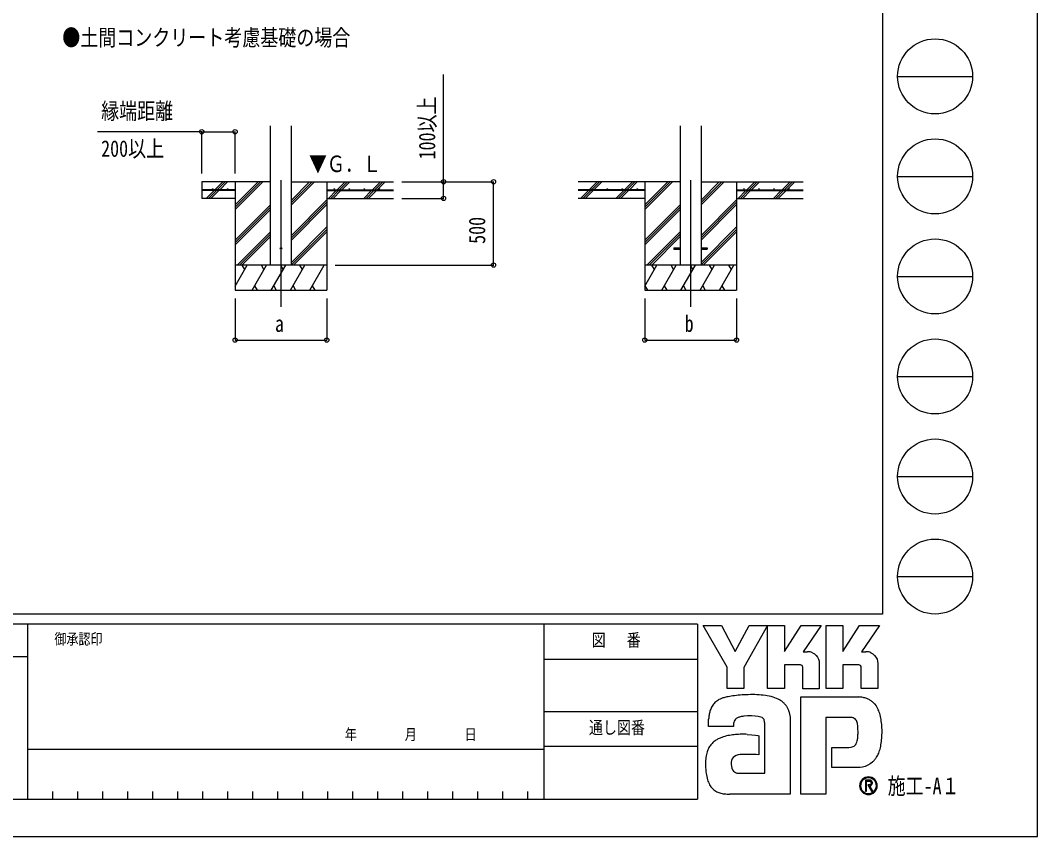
# Model space of a CAD drawing. Units: millimetres, scale not verified. Extents: x -12615 to 12615, y -8910 to 8910.
# Drawn here: x 6513 to 12615, y -8910 to -4014 of the extents above; entities that cross this region are included whole.
import ezdxf
from ezdxf.enums import TextEntityAlignment as Align

# ---------------------------------------------------------------- set-up
doc = ezdxf.new("R2010")
doc.units = ezdxf.units.MM
doc.header["$LTSCALE"] = 40
for name, color, linetype in [('0-2_USER1', 3, 'Continuous'), ('0-3_YKK_12', 2, 'Continuous'), ('0-4_YKK_13', 4, 'Continuous'), ('0-5_YKK_A1', 4, 'Continuous'), ('0-6_YKK_D', 6, 'Continuous'), ('0-7_YKK_ZWAK', 7, 'Continuous')]:
    doc.layers.add(name, color=color, linetype=linetype)
doc.styles.add('ＭＳ ゴシック', font='')
doc.styles.get('ＭＳ ゴシック').set_extended_font_data('MS Gothic')

msp = doc.modelspace()

# ---------------------------------------------------------------- linework, layer by layer
at = {"layer": '0-3_YKK_12'}
for p, q in [((8076.24, -4972.97), (8076.24, -5732.18)), ((10533.63, -4972.97), (10533.63, -5732.18))]:
    msp.add_line(p, q, dxfattribs=at)
at = {"layer": '0-4_YKK_13'}
for p, q in [((10433.63, -5377.68), (10433.63, -5386.68)), ((10433.63, -5377.68), (10471.13, -5377.68)), ((10433.63, -5386.68), (10471.13, -5386.68)), ((10596.13, -5377.68), (10633.63, -5377.68)), ((10596.13, -5386.68), (10633.63, -5386.68)), ((10633.63, -5377.68), (10633.63, -5386.68))]:
    msp.add_line(p, q, dxfattribs=at)
msp.add_circle((8076.24, -5382.18), 5, dxfattribs=at)
at = {"layer": '0-5_YKK_A1'}
for p, q in [((8013.74, -5482.18), (8013.74, -4646.83)), ((8138.74, -5482.18), (8138.74, -4646.83)), ((10471.13, -4645.83), (10471.13, -5482.18)), ((10596.13, -4645.83), (10596.13, -5482.18)), ((7680.2, -5029.68), (7727.7, -4982.18)), ((7694.34, -5029.68), (7741.84, -4982.18)), ((7708.49, -5029.68), (7755.99, -4982.18)), ((7801.24, -4982.18), (7801.24, -5632.18)), ((7801.24, -5149.06), (7968.12, -4982.18)), ((7801.24, -5134.92), (7953.98, -4982.18)), ((7801.24, -5120.78), (7939.83, -4982.18)), ((8138.74, -5119.93), (8276.49, -4982.18)), ((8138.74, -5105.79), (8262.34, -4982.18)), ((8138.74, -5091.65), (8248.2, -4982.18)), ((8138.74, -4982.18), (8751.24, -4982.18)), ((8351.24, -4982.18), (8351.24, -5632.18)), ((8412.83, -5029.68), (8460.33, -4982.18)), ((8426.98, -5029.68), (8474.48, -4982.18)), ((8441.12, -5029.68), (8488.62, -4982.18)), ((8624.97, -5029.68), (8672.47, -4982.18)), ((8639.11, -5029.68), (8686.61, -4982.18)), ((8653.25, -5029.68), (8700.75, -4982.18)), ((10471.13, -4982.18), (9858.63, -4982.18)), ((9925.46, -5029.68), (9972.96, -4982.18)), ((9944.46, -5024.83), (9987.1, -4982.18)), ((9953.74, -5029.68), (10001.24, -4982.18)), ((10137.59, -5029.68), (10185.09, -4982.18)), ((10151.73, -5029.68), (10199.23, -4982.18)), ((10165.87, -5029.68), (10213.38, -4982.18)), ((10258.63, -4982.18), (10258.63, -5632.18)), ((10258.63, -5149.06), (10425.51, -4982.18)), ((10258.63, -5134.92), (10411.37, -4982.18)), ((10258.63, -5120.78), (10397.22, -4982.18)), ((10596.13, -5119.93), (10733.88, -4982.18)), ((10596.13, -5105.79), (10719.73, -4982.18)), ((10596.13, -5091.65), (10705.59, -4982.18)), ((10596.13, -4982.18), (11208.63, -4982.18)), ((10808.63, -4982.18), (10808.63, -5632.18)), ((10870.22, -5029.68), (10917.72, -4982.18)), ((10884.36, -5029.68), (10931.87, -4982.18)), ((10898.51, -5029.68), (10946.01, -4982.18)), ((11082.36, -5029.68), (11129.86, -4982.18)), ((11096.5, -5029.68), (11144, -4982.18)), ((11110.64, -5029.68), (11158.14, -4982.18)), ((7801.24, -5029.68), (7601.24, -5029.68)), ((7801.24, -5034.68), (7601.24, -5034.68)), ((7629.1, -5080.78), (7675.2, -5034.68)), ((7641.84, -5082.18), (7689.34, -5034.68)), ((7655.99, -5082.18), (7703.49, -5034.68)), ((7801.24, -5029.68), (7801.24, -5034.68)), ((8351.24, -5029.68), (8751.24, -5029.68)), ((8351.24, -5029.68), (8351.24, -5034.68)), ((8351.24, -5034.68), (8751.24, -5034.68)), ((8360.33, -5082.18), (8407.83, -5034.68)), ((8374.48, -5082.18), (8421.98, -5034.68)), ((8388.62, -5082.18), (8436.12, -5034.68)), ((8572.47, -5082.18), (8619.97, -5034.68)), ((8586.61, -5082.18), (8634.11, -5034.68)), ((8600.75, -5082.18), (8648.25, -5034.68)), ((10258.63, -5029.68), (9858.63, -5029.68)), ((10258.63, -5034.68), (9858.63, -5034.68)), ((9872.96, -5082.18), (9920.46, -5034.68)), ((9887.1, -5082.18), (9934.6, -5034.68)), ((9901.24, -5082.18), (9948.74, -5034.68)), ((9939.6, -5029.68), (9941.27, -5028.02)), ((10086.49, -5080.78), (10132.59, -5034.68)), ((10099.23, -5082.18), (10146.73, -5034.68)), ((10113.37, -5082.18), (10160.87, -5034.68)), ((10258.63, -5029.68), (10258.63, -5034.68)), ((10808.63, -5029.68), (11208.63, -5029.68)), ((10808.63, -5029.68), (10808.63, -5034.68)), ((10808.63, -5034.68), (11208.63, -5034.68)), ((10817.72, -5082.18), (10865.22, -5034.68)), ((10831.86, -5082.18), (10879.36, -5034.68)), ((10846.01, -5082.18), (10893.51, -5034.68)), ((11029.85, -5082.18), (11077.36, -5034.68)), ((11044, -5082.18), (11091.5, -5034.68)), ((11058.14, -5082.18), (11105.64, -5034.68)), ((7801.24, -5082.18), (7601.24, -5082.18)), ((7801.24, -5332.91), (8013.74, -5120.41)), ((8138.74, -5303.78), (8351.24, -5091.28)), ((8138.74, -5317.92), (8351.24, -5105.42)), ((8138.74, -5332.06), (8351.24, -5119.56)), ((8351.24, -5082.18), (8751.24, -5082.18)), ((10258.63, -5082.18), (9858.63, -5082.18)), ((10258.63, -5332.91), (10471.13, -5120.41)), ((10596.13, -5303.78), (10808.63, -5091.28)), ((10596.13, -5317.92), (10808.63, -5105.42)), ((10596.13, -5332.06), (10808.63, -5119.56)), ((10808.63, -5082.18), (11208.63, -5082.18)), ((7801.24, -5347.05), (8013.74, -5134.55)), ((7801.24, -5361.19), (8013.74, -5148.7)), ((10258.63, -5347.05), (10471.13, -5134.55)), ((10258.63, -5361.19), (10471.13, -5148.7)), ((7814.09, -5482.18), (8013.74, -5282.54)), ((7828.24, -5482.18), (8013.74, -5296.68)), ((8138.74, -5465.91), (8351.24, -5253.41)), ((8138.74, -5480.05), (8351.24, -5267.55)), ((8150.75, -5482.18), (8351.24, -5281.69)), ((10271.48, -5482.18), (10471.13, -5282.54)), ((10285.63, -5482.18), (10471.13, -5296.68)), ((10596.13, -5465.91), (10808.63, -5253.41)), ((10596.13, -5480.05), (10808.63, -5267.55)), ((10608.13, -5482.18), (10808.63, -5281.69)), ((7842.38, -5482.18), (8013.74, -5310.83)), ((10299.77, -5482.18), (10471.13, -5310.83)), ((8351.24, -5482.18), (7801.24, -5482.18)), ((7801.24, -5607.63), (7873.67, -5482.18)), ((7858.66, -5508.17), (7843.66, -5482.18)), ((7902.53, -5632.18), (7989.14, -5482.18)), ((7974.14, -5508.16), (7959.13, -5482.18)), ((8018, -5632.18), (8104.61, -5482.18)), ((8089.6, -5508.17), (8074.6, -5482.18)), ((8133.47, -5632.18), (8220.08, -5482.18)), ((8205.07, -5508.17), (8190.07, -5482.18)), ((8248.94, -5632.18), (8335.55, -5482.18)), ((8305.55, -5482.18), (8305.54, -5482.18)), ((10808.63, -5482.18), (10258.63, -5482.18)), ((10258.63, -5607.63), (10331.05, -5482.18)), ((10316.05, -5508.17), (10301.05, -5482.18)), ((10359.92, -5632.18), (10446.52, -5482.18)), ((10431.52, -5508.16), (10416.52, -5482.18)), ((10475.39, -5632.18), (10561.99, -5482.18)), ((10546.99, -5508.17), (10531.99, -5482.18)), ((10590.86, -5632.18), (10677.46, -5482.18)), ((10662.46, -5508.17), (10647.46, -5482.18)), ((10706.33, -5632.18), (10792.93, -5482.18)), ((10777.93, -5508.16), (10762.93, -5482.18)), ((7917.53, -5606.2), (7932.53, -5632.18)), ((8033, -5606.2), (8048, -5632.18)), ((8148.47, -5606.2), (8163.47, -5632.18)), ((8263.94, -5606.2), (8278.94, -5632.18)), ((10259.45, -5606.2), (10274.45, -5632.18)), ((10374.92, -5606.2), (10389.92, -5632.18)), ((10490.39, -5606.2), (10505.39, -5632.18)), ((10605.86, -5606.2), (10620.86, -5632.18)), ((10721.33, -5606.2), (10736.33, -5632.18)), ((7801.24, -5632.18), (8351.24, -5632.18)), ((10258.63, -5632.18), (10808.63, -5632.18))]:
    msp.add_line(p, q, dxfattribs=at)
msp.add_lwpolyline([(8013.74, -4982.18), (7601.24, -4982.18), (7601.24, -5082.18)], dxfattribs=at)
for centre in [(7666.24, -5027.18), (7756.24, -5027.18), (8396.24, -5027.18), (8486.24, -5027.18), (8576.24, -5027.18), (8666.24, -5027.18), (9943.63, -5027.18), (10033.63, -5027.18), (10123.63, -5027.18), (10213.63, -5027.18), (10853.63, -5027.18), (10943.63, -5027.18), (11033.63, -5027.18), (11123.63, -5027.18)]:
    msp.add_circle(centre, 2.5, dxfattribs=at)
at = {"layer": '0-6_YKK_D'}
for p, q in [((7601.24, -4682.18), (6975.11, -4682.18)), ((7601.24, -4932.18), (7601.24, -4681.18)), ((7601.24, -4682.18), (7801.24, -4682.18)), ((7801.24, -4932.18), (7801.24, -4681.18)), ((8801.24, -4982.18), (9352.24, -4982.18)), ((8801.24, -4982.18), (9052.24, -4982.18)), ((9351.24, -5482.18), (9351.24, -4982.18)), ((8801.24, -5082.18), (9052.24, -5082.18)), ((8401.24, -5482.18), (9352.24, -5482.18)), ((7801.24, -5682.18), (7801.24, -5933.18)), ((8351.24, -5682.18), (8351.24, -5933.18)), ((10258.63, -5682.18), (10258.63, -5933.18)), ((10808.63, -5682.18), (10808.63, -5933.18)), ((7801.24, -5932.18), (8351.24, -5932.18)), ((10258.63, -5932.18), (10808.63, -5932.18))]:
    msp.add_line(p, q, dxfattribs=at)
msp.add_lwpolyline([(9051.24, -5082.18), (9051.24, -4982.18), (9051.24, -4338.58)], dxfattribs=at)
for centre in [(7601.24, -4682.18), (7801.24, -4682.18), (9051.24, -4982.18), (9351.24, -4982.18), (9051.24, -5082.18), (9351.24, -5482.18), (7801.24, -5932.18), (8351.24, -5932.18), (10258.63, -5932.18), (10808.63, -5932.18)]:
    msp.add_circle(centre, 12.75, dxfattribs=at)
at = {"layer": '0-7_YKK_ZWAK'}
for p, q in [((11685.06, 8325), (11685.06, -7575)), ((11775.06, -4350), (12225.06, -4350)), ((11775.06, -4950), (12225.06, -4950)), ((11775.06, -5550), (12225.06, -5550)), ((11775.06, -6150), (12225.06, -6150)), ((11775.06, -6750), (12225.06, -6750)), ((11775.06, -7350), (12225.06, -7350)), ((11685.06, -7575), (-11714.94, -7575)), ((6555.06, -7635), (5955.06, -7635)), ((9652.56, -7635), (6555.06, -7635)), ((6555.06, -7635), (6555.06, -8685)), ((9652.56, -7635), (9652.56, -8685)), ((10575.06, -7635), (9652.56, -7635)), ((10575.06, -7635), (10575.06, -8685)), ((5955.06, -7830), (6555.06, -7830)), ((9652.56, -7845), (10575.06, -7845)), ((9652.56, -8160), (10575.06, -8160)), ((6555.06, -8385), (9652.56, -8385)), ((10575.06, -8370), (9652.56, -8370)), ((6705.06, -8640), (6705.06, -8685)), ((6855.06, -8640), (6855.06, -8685)), ((7005.06, -8640), (7005.06, -8685)), ((7155.06, -8640), (7155.06, -8685)), ((7305.06, -8640), (7305.06, -8685)), ((7455.06, -8640), (7455.06, -8685)), ((7605.06, -8640), (7605.06, -8685)), ((7755.06, -8640), (7755.06, -8685)), ((7905.06, -8640), (7905.06, -8685)), ((8055.06, -8640), (8055.06, -8685)), ((8205.06, -8640), (8205.06, -8685)), ((8355.06, -8640), (8355.06, -8685)), ((8505.06, -8640), (8505.06, -8685)), ((8655.06, -8640), (8655.06, -8685)), ((8805.06, -8640), (8805.06, -8685)), ((8955.06, -8640), (8955.06, -8685)), ((9105.06, -8640), (9105.06, -8685)), ((9255.06, -8640), (9255.06, -8685)), ((9405.06, -8640), (9405.06, -8685)), ((9555.06, -8640), (9555.06, -8685)), ((11600.02, -8651.94), (11600.02, -8651.94)), ((5955.06, -8685), (6555.06, -8685)), ((6555.06, -8685), (9652.56, -8685)), ((9652.56, -8685), (10575.06, -8685))]:
    msp.add_line(p, q, dxfattribs=at)
for points in [[(-12615, -8910), (12615, -8910), (12615, 8910), (-12615, 8910)], [(10608.06, -7644), (10718.49, -7644), (10801.41, -7800.3), (10884.12, -7644), (10994.63, -7644), (10853.01, -7895.97), (10853.01, -8022.4), (10752.29, -8022.4), (10752.29, -7892.57)]]:
    msp.add_lwpolyline(points, close=True, dxfattribs=at)
for points in [[(11191.64, -7879.83), (11096.31, -7879.83), (11096.31, -8022.29), (10994.74, -8022.29), (10994.74, -7644), (11096.31, -7644), (11096.31, -7798.75), (11196.21, -7644), (11315.52, -7644), (11208.48, -7800.64), (11212.27, -7800.64), (11216.46, -7800.64), (11220.76, -7800.64), (11224.9, -7800.64), (11228.6, -7800.64), (11231.58, -7800.64), (11233.57, -7800.64), (11234.3, -7800.64)], [(11542.53, -7879.83), (11447.31, -7879.83), (11447.31, -8022.4), (11345.69, -8022.4), (11345.69, -7644), (11447.31, -7644), (11447.31, -7798.75), (11547.1, -7644), (11666.41, -7644), (11559.37, -7800.64), (11563.2, -7800.64), (11567.41, -7800.64), (11571.71, -7800.64), (11575.84, -7800.64), (11579.52, -7800.64), (11582.49, -7800.64), (11584.47, -7800.64), (11585.19, -7800.64)], [(11263.52, -7806.64), (11275.65, -7813.57), (11285.92, -7822.6), (11294.18, -7833.36), (11300.27, -7845.45), (11304.03, -7858.49), (11305.32, -7872.11), (11305.32, -8022.65), (11206.23, -8022.65), (11206.23, -7894.23)], [(11614.45, -7806.64), (11626.61, -7813.57), (11636.92, -7822.6), (11645.22, -7833.36), (11651.35, -7845.45), (11655.14, -7858.49), (11656.44, -7872.11), (11656.44, -8022.4), (11557.12, -8022.4), (11557.12, -7894.23)], [(11486.61, -8194.52), (11343.58, -8194.52), (11343.58, -8655), (11193.69, -8655), (11193.69, -8072.37), (11542.06, -8072.37)], [(11636.14, -8113.54), (11645.92, -8125.87), (11653.24, -8137.83), (11658.35, -8148.65)], [(11123.13, -8157.5), (11127.38, -8174.71), (11129.79, -8193.13), (11130.55, -8212.76), (11130.55, -8655), (10768.66, -8655)], [(10814.39, -8196.93), (10807.42, -8200.86), (10801.98, -8205.65), (10797.86, -8211.25), (10794.88, -8217.59), (10792.82, -8224.59), (10791.48, -8232.21), (10790.67, -8240.37), (10790.19, -8249), (10640.23, -8249.37), (10640.67, -8228.86), (10641.5, -8205.82)], [(10871.84, -8296.58), (10900.22, -8298.46), (10922.53, -8300.96), (10937.13, -8303.3), (10942.36, -8304.7), (10942.36, -8419.42), (10925.77, -8417.67), (10907.57, -8416.68), (10888.94, -8416.3), (10871.06, -8416.36), (10855.1, -8416.69), (10842.25, -8417.13), (10833.68, -8417.51), (10830.56, -8417.68), (10817.59, -8420.05), (10806.4, -8423.76), (10797.01, -8428.84), (10789.4, -8435.31), (10783.58, -8443.19), (10779.55, -8452.51), (10777.31, -8463.3), (10776.86, -8475.57), (10778.29, -8489.07), (10781.15, -8500.22), (10785.28, -8509.25), (10790.48, -8516.37), (10796.58, -8521.78), (10803.4, -8525.72), (10810.76, -8528.37), (10818.48, -8529.97), (10977.79, -8529.97), (10977.79, -8235.22), (10977.83, -8229.38), (10977.53, -8223.66), (10976.78, -8218.16), (10975.5, -8212.94), (10973.59, -8208.07), (10970.96, -8203.64), (10967.51, -8199.72), (10963.16, -8196.37)], [(10963.16, -8196.37), (10953.82, -8192.71), (10938.88, -8189.6), (10919.82, -8187.31), (10898.12, -8186.08), (10875.25, -8186.18), (10852.69, -8187.85)], [(11537.48, -8282.99), (11537.29, -8263.9), (11536.38, -8246.69), (11534.23, -8231.59), (11530.31, -8218.78)], [(11623.69, -8462.91), (11609.85, -8473.67), (11595.43, -8482.13), (11580.55, -8488.44), (11565.3, -8492.76), (11549.8, -8495.23), (11534.16, -8496.03), (11380.08, -8496.03), (11380.08, -8374.99), (11466.96, -8374.99), (11482.98, -8374.77), (11497.07, -8373.4), (11509.16, -8369.86)], [(11623.82, -8587.79), (11623.75, -8586.03), (11623.53, -8584.34), (11623.16, -8582.71), (11622.66, -8581.16), (11622.01, -8579.69), (11621.22, -8578.31), (11620.3, -8577.02), (11619.24, -8575.84), (11617.85, -8574.61), (11616.31, -8573.54), (11614.62, -8572.63), (11612.79, -8571.88), (11610.84, -8571.29), (11608.75, -8570.87), (11606.55, -8570.61), (11604.23, -8570.53), (11581.5, -8570.53), (11581.5, -8637.42), (11588.37, -8637.42), (11588.37, -8577.35), (11604.23, -8577.35), (11605.87, -8577.41), (11607.41, -8577.57), (11608.85, -8577.83), (11610.19, -8578.2), (11611.42, -8578.67), (11612.53, -8579.24), (11613.52, -8579.9), (11614.4, -8580.67)], [(11617.08, -8587.79), (11616.66, -8591.01), (11615.51, -8593.54), (11613.78, -8595.47), (11611.64, -8596.87), (11609.23, -8597.83), (11606.71, -8598.42), (11604.25, -8598.72), (11601.99, -8598.8), (11596.03, -8598.8), (11599.04, -8603.91), (11618.68, -8637.65), (11626.54, -8637.65), (11607.6, -8605.17), (11609.37, -8604.82), (11611.07, -8604.37), (11612.67, -8603.83), (11614.19, -8603.2), (11615.6, -8602.47), (11616.92, -8601.65), (11618.14, -8600.73), (11619.24, -8599.73)]]:
    msp.add_lwpolyline(points, dxfattribs=at)
for centre in [(12000.06, -4350), (12000.06, -4950), (12000.06, -5550), (12000.06, -6150), (12000.06, -6750), (12000.06, -7350)]:
    msp.add_circle(centre, 225, dxfattribs=at)
for centre, radius, start, end in [((11234.45, -7875.57), 74.93, 78.26798, 90.11215), ((11235.52, -7870.11), 69.37, 66.19963, 78.22058), ((11585.34, -7875.7), 75.07, 78.27851, 90.10826), ((11586.37, -7870.44), 69.7, 66.2483, 78.23226), ((11192.17, -7893.88), 14.06, 358.57817, 92.1683), ((11543.13, -7893.81), 14, 358.29941, 92.43455), ((10754.81, -8183.52), 108.22, 138.03852, 152.12015), ((10754.79, -8184.02), 108.55, 122.60463, 137.83438), ((10769.15, -8207.24), 135.84, 108.37421, 122.42809), ((10791.88, -8288.08), 219.75, 100.93159, 107.35499), ((10866.16, -8648.45), 587.69, 97.86054, 101.37938), ((10901.03, -8890.74), 832.48, 94.90201, 97.9576), ((10903.41, -8910.14), 852, 91.6169, 94.94971), ((10900.11, -8772.18), 714.01, 87.51794, 91.66439), ((10909.38, -8573.33), 514.94, 81.92631, 87.59083), ((10936.76, -8385.69), 325.32, 73.67137, 82.05943), ((10977.38, -8249.75), 183.45, 60.60528, 73.9085), ((10994.01, -8216.59), 146.41, 52.17347, 59.90542), ((11008.88, -8197.34), 122.08, 43.55042, 52.14561), ((11017.07, -8189.43), 110.69, 34.48659, 43.50182), ((11536.36, -8232.64), 160.37, 78.73198, 87.96551), ((11541.07, -8208.59), 135.87, 69.03034, 78.69541), ((11545.45, -8196.9), 123.38, 59.39484, 68.9885), ((11547.48, -8193.34), 119.28, 50.3012, 59.3616), ((11546.74, -8194.18), 120.4, 42.05209, 50.28551), ((10821.12, -8207.6), 179.04, 163.48385, 171.57982), ((10774.82, -8193.86), 130.74, 152.2125, 163.4865), ((11017.13, -8189.26), 110.55, 25.58915, 34.43128), ((11007.29, -8193.87), 121.41, 17.43089, 25.54591), ((11487.28, -8228.44), 188.76, 14.76267, 25.00486), ((10913.41, -8221.38), 272.36, 171.55622, 176.72493), ((10853.97, -8290.89), 101.95, 102.4979, 112.84632), ((10873.7, -8375.98), 189.3, 96.37207, 102.75341), ((11487.42, -8268.03), 73.52, 77.94572, 90.63794), ((11493.81, -8238.05), 42.86, 60.20991, 77.92418), ((11497.96, -8230.26), 34.04, 39.8078, 59.75378), ((11492.14, -8234.71), 41.37, 22.65544, 39.38165), ((11371.51, -8259.99), 308.76, 7.9139, 14.95041), ((11255.87, -8276.8), 425.61, 2.54376, 8.01251), ((10837.93, -8709.82), 413.39, 94.78469, 99.91711), ((10846.14, -8804.31), 508.24, 90.80099, 94.81812), ((10847.39, -8874.68), 578.61, 87.57779, 90.82714), ((11196.61, -8284.73), 340.88, 355.2339, 0.29193), ((11189.59, -8280.29), 491.98, 357.76419, 2.60674), ((10754.78, -8438.01), 127.65, 142.04688, 153.80771), ((10750.42, -8434.88), 122.29, 130.60221, 141.94427), ((10757.63, -8443.54), 133.55, 120.60724, 130.53081), ((10771.85, -8467.72), 161.6, 112.58838, 120.58162), ((10790.98, -8513.7), 211.4, 106.61303, 112.59024), ((10821.07, -8614.84), 316.93, 99.87193, 106.59825), ((11490.45, -8334.13), 40.8, 314.78099, 333.92928), ((11460.15, -8319.42), 74.48, 334.00676, 347.34989), ((11377.49, -8300.27), 159.33, 347.14308, 355.40008), ((11307.45, -8294.38), 373.25, 347.15166, 352.97565), ((11208.51, -8281.51), 473.02, 352.8937, 357.82206), ((10826.95, -8462.09), 204.02, 164.97537, 174.56739), ((10777.37, -8448.87), 152.71, 153.89178, 164.94341), ((11495.16, -8338.28), 34.54, 293.91672, 314.09376), ((11551.08, -8368.28), 118.04, 326.23251, 339.61931), ((11440.22, -8325.35), 236.92, 339.22498, 347.31457), ((10914.4, -8470.46), 291.87, 174.55588, 182.47272), ((11523.69, -8350.16), 150.71, 311.57033, 318.66243), ((11506.24, -8334.86), 173.92, 318.67367, 325.29112), ((11077.49, -8467.89), 454.94, 181.90948, 187.89042), ((10886.08, -8494.82), 261.65, 187.80471, 196.36971), ((10785.01, -8524.67), 156.26, 196.3102, 208.20993), ((10741.01, -8548.09), 106.41, 208.29777, 223.35561), ((11600.11, -8604.57), 52.92, 90.09157, 179.92363), ((11599.77, -8604.4), 47.06, 134.8007, 180.12175), ((11599.91, -8604.13), 46.97, 89.86602, 135.149), ((11600.1, -8604.47), 52.82, 44.93442, 90.08536), ((11600.12, -8604.49), 47.33, 45.03108, 90.11509), ((11607.02, -8587.51), 10.06, 358.3894, 42.86139), ((11607.22, -8588.27), 16.6, 316.37674, 1.6565), ((11600.15, -8604.5), 47.31, 0.00643, 45.07115), ((11600.52, -8604.31), 52.41, 359.78949, 45.13288), ((10731.08, -8556.83), 93.2, 223.64205, 239.63663), ((10739.32, -8541.84), 110.3, 239.8785, 253.65355), ((10754.4, -8490.03), 164.26, 253.69102, 263.74909), ((10767.18, -8376.29), 278.71, 263.68487, 270.30455), ((11599.78, -8604.63), 52.6, 179.86065, 225.14399), ((11599.58, -8604.7), 46.87, 179.75513, 225.29722), ((11600.03, -8604.63), 52.77, 224.94536, 269.98445), ((11599.93, -8605.12), 46.82, 224.62822, 270.10973), ((11600.03, -8604.37), 53.04, 269.98802, 314.93777), ((11599.95, -8604.42), 47.52, 270.09072, 359.90926), ((11600.39, -8604.71), 52.54, 314.92572, 0.23508)]:
    msp.add_arc(centre, radius, start, end, dxfattribs=at)

# ---------------------------------------------------------------- texts
at = {"layer": '0-2_USER1', "style": 'ＭＳ ゴシック', "width": 0.8}
msp.add_text('●土間コンクリート考慮基礎の場合', height=98.97, dxfattribs=at).set_placement((6764.41, -4196.36), align=Align.BOTTOM_LEFT)
at = {"layer": '0-5_YKK_A1', "style": 'ＭＳ ゴシック', "width": 0.8}
msp.add_text('▼Ｇ．Ｌ', height=98.97, dxfattribs=at).set_placement((8244.01, -4953.73), align=Align.BOTTOM_LEFT)
at = {"layer": '0-6_YKK_D', "style": 'ＭＳ ゴシック', "width": 0.8}
for s, p in [('縁端距離', (6997.53, -4637.18)), ('200以上', (6997.53, -4862.18)), ('b', (10497.63, -5912.18)), ('a', (8040.24, -5912.18))]:
    msp.add_text(s, height=98.97, dxfattribs=at).set_placement(p, align=Align.BOTTOM_LEFT)
for s, p in [('100以上', (9031.24, -4848.18)), ('500', (9331.24, -5354.58))]:
    msp.add_text(s, height=98.97, rotation=90, dxfattribs=at).set_placement(p, align=Align.BOTTOM_LEFT)
at = {"layer": '0-7_YKK_ZWAK', "style": 'ＭＳ ゴシック', "width": 0.8}
for s, height, p in [('御承認印', 65.98, (6717.41, -7777.5)), ('図\u3000 番', 76.98, (9940.21, -7792.5)), ('通し図番', 76.98, (9923.41, -8317.5)), ('年        月        日', 65.98, (8459.72, -8349.64)), ('施工-A１', 98.97, (11715.06, -8685))]:
    msp.add_text(s, height=height, dxfattribs=at).set_placement(p, align=Align.BOTTOM_LEFT)

doc.saveas('drawing.dxf')
